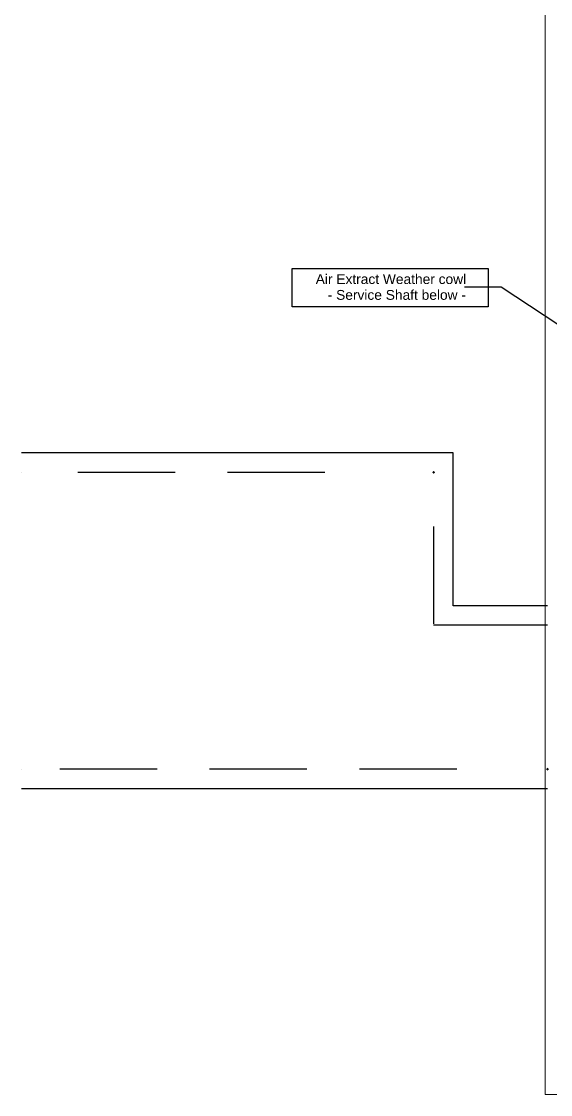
# Model space of a CAD drawing. Header units: millimetres. Extents: x 0 to 80.9, y 0 to 43.9.
# Drawn here: x 0 to 9.05, y 12.25 to 30.6 of the extents above; entities that cross this region are included whole.
import ezdxf

# ---------------------------------------------------------------- set-up
doc = ezdxf.new("R2010")
doc.units = ezdxf.units.MM
doc.layers.add('PDF_0', color=7, linetype='Continuous', true_color=0xed1f24)
for name, color, linetype in [('PDF_014408$A$Text_Pen_No__4', 7, 'Continuous'), ('PDF_014408$A$walls.outside_Pen_No__4', 7, 'Continuous'), ('PDF_014408$A$walls.outside_Pen_No__4_Pen_No__4', 7, 'Continuous'), ('PDF_014408$BL-ROOF', 7, 'Continuous'), ('PDF_Text', 7, 'Continuous')]:
    doc.layers.add(name, color=color, linetype=linetype)
doc.styles.add('PDF ArialMT', font='arial.ttf')

msp = doc.modelspace()

# ---------------------------------------------------------------- hatches: boundary and pattern name
at = {"layer": 'PDF_014408$A$walls.outside_Pen_No__4', "transparency": 33554559}
for points in [[(7.052, 22.913), (7.039, 22.9), (7.027, 22.888), (7.039, 22.875), (7.052, 22.862), (7.065, 22.875), (7.078, 22.888), (7.065, 22.9)], [(7.052, 22.913), (7.039, 22.9), (7.027, 22.888), (7.039, 22.875), (7.052, 22.862), (7.065, 22.875), (7.078, 22.888), (7.065, 22.9)], [(9.001, 17.836), (8.988, 17.823), (8.976, 17.81), (8.988, 17.797), (9.001, 17.784), (9.014, 17.797), (9.027, 17.81), (9.014, 17.823)]]:
    msp.add_hatch(color=256, dxfattribs=at).paths.add_polyline_path(points)

# ---------------------------------------------------------------- linework, layer by layer
at = {"layer": 'PDF_0', "color": 7, "lineweight": 25}
msp.add_lwpolyline([(11.745, 23.734), (11.617, 23.811), (8.206, 26.055), (7.578, 26.055)], dxfattribs=at)
at = {"layer": 'PDF_014408$A$Text_Pen_No__4', "lineweight": 25}
msp.add_lwpolyline([(4.629, 26.375), (7.988, 26.375), (7.988, 25.721), (4.629, 25.721)], close=True, dxfattribs=at)
at = {"layer": 'PDF_014408$A$walls.outside_Pen_No__4', "lineweight": 25}
for points in [[(9.001, 20.605), (7.386, 20.605), (7.386, 23.221), (0, 23.221)], [(0, 22.888), (0, 22.888)], [(2.629, 22.888), (0.962, 22.888)], [(5.193, 22.888), (3.526, 22.888)], [(7.052, 21.964), (7.052, 20.298)], [(7.052, 20.272), (7.052, 20.272)], [(9.001, 20.272), (7.052, 20.272)], [(0, 17.81), (0, 17.81)], [(2.321, 17.81), (0.654, 17.81)], [(4.885, 17.81), (3.218, 17.81)], [(7.45, 17.81), (5.783, 17.81)], [(9.001, 17.477), (0, 17.477)]]:
    msp.add_lwpolyline(points, dxfattribs=at)
at = {"layer": 'PDF_014408$A$walls.outside_Pen_No__4_Pen_No__4', "lineweight": 25}
msp.add_lwpolyline([(9.001, 20.605), (7.386, 20.605)], dxfattribs=at)
at = {"layer": 'PDF_014408$BL-ROOF', "lineweight": 9}
msp.add_lwpolyline([(53.481, 12.245), (8.963, 12.245), (8.963, 31.402), (75.523, 31.402), (75.523, 12.245), (66.534, 12.245)], dxfattribs=at)

# ---------------------------------------------------------------- texts
at = {"layer": 'PDF_Text', "char_height": 0.1683, "attachment_point": 4, "style": 'PDF ArialMT'}
for s, insert in [('Air Extract Weather cowl', (5.035, 26.192)), ('- Service Shaft below -', (5.24, 25.922))]:
    msp.add_mtext(s, dxfattribs=dict(at, insert=insert))

doc.saveas('drawing.dxf')
